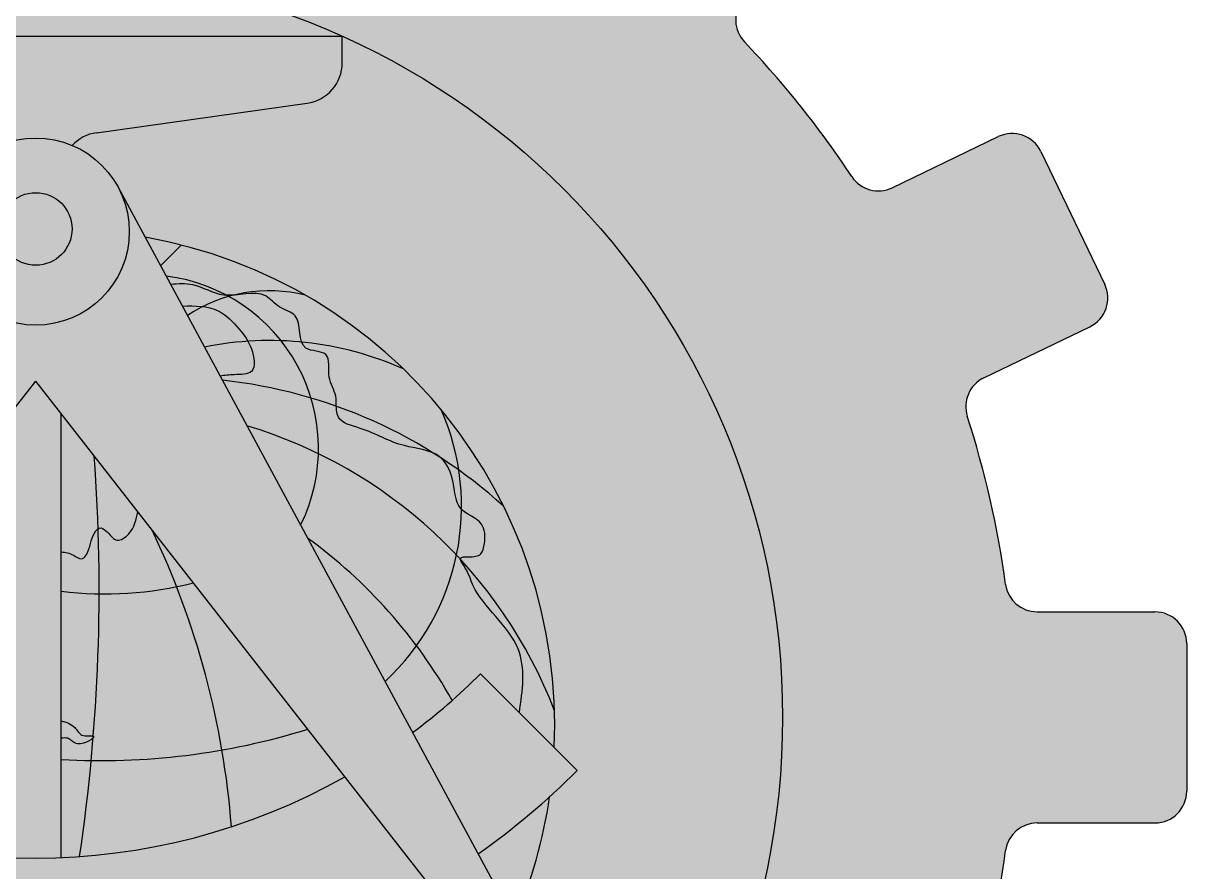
# Model space of a CAD drawing. Header units: millimetres. Extents: x -495 to 480, y 20 to 233.
# Drawn here: x 242.8 to 279.42, y 90.64 to 117.33 of the extents above; entities that cross this region are included whole.
import ezdxf

# ---------------------------------------------------------------- set-up
doc = ezdxf.new("R2010")
doc.units = ezdxf.units.MM

msp = doc.modelspace()

# ---------------------------------------------------------------- hatches: boundary and pattern name
at = {"true_color": 0xffc60a}
h = msp.add_hatch(color=40, dxfattribs=at)
h.dxf.hatch_style = 1
h.paths.add_polyline_path([(273.0285700076561, 106.1734298904035), (276.3685699139137, 107.7818890720743, 0.4142135623731025), (276.8356550426965, 109.1167416790945), (274.8220784684322, 113.2979765191888, 0.4142135623730971), (273.4872258614178, 113.7650616479736), (270.1472259551603, 112.1566024663025, -0.3748444409083598), (268.8796622399809, 112.5053234754376, 0.04409869253188097), (265.4982253024307, 116.7455112794346, -0.3748444409083521), (265.4403069188119, 118.058892250475), (267.751658569183, 120.9572355464301, 0.4142135623731021), (267.5933168885689, 122.3625568307561), (263.964977275476, 125.2560611180292, 0.4142135623730943), (262.5596559911468, 125.0977194374207), (260.2483043407805, 122.1993761414655, -0.3748444409083582), (258.954964519966, 121.963587629968, 0.04409869253188028), (254.0686465714994, 124.3167143333736, -0.3748444409083501), (253.446609264378, 125.4748998551283), (254.2715211176383, 129.0890748297552, 0.4142135623730957), (253.51911413941, 130.2865236758936), (248.9946486465233, 131.3192033997493, 0.4142135623730952), (247.79719980038, 130.5667964215237), (246.972287947119, 126.9526214468969, -0.3748444409083623), (245.9093338339607, 126.179024221225, 0.04409869253188122), (240.4859300710289, 126.179024221225, -0.3748444409083543), (239.422975957865, 126.9526214468969), (238.5980641045992, 130.5667964215237, 0.4142135623730971), (237.4006152584607, 131.3192033997493), (232.8761497655746, 130.2865236758929, 0.4142135623730906), (232.1237427873457, 129.0890748297552), (232.9486546406115, 125.4748998551283, -0.3748444409083646), (232.3266173334902, 124.3167143333736, 0.04409869253188019), (227.4402993850234, 121.963587629968, -0.3748444409083506), (226.1469595642137, 122.1993761414655), (223.8356079138372, 125.0977194374207, 0.4142135623730951), (222.4302866295134, 125.2560611180292), (218.8019470164151, 122.3625568307561, 0.4142135623730968), (218.6436053358065, 120.9572355464301), (220.9549569861775, 118.058892250475, -0.3748444409083684), (220.8970386025533, 116.7455112794346, 0.04409869253188024), (217.5156016650085, 112.5053234754376, -0.37484444090835), (216.2480379498237, 112.1566024663025), (212.9080380435717, 113.7650616479736, 0.414213562373088), (211.5731854365517, 113.2979765191888), (209.5596088622875, 109.1167416790945, 0.4142135623730904), (210.0266939910758, 107.7818890720743), (213.3666938973279, 106.1734298904035, -0.3748444409083591), (213.8843658834097, 104.9649846789521, 0.04409869253188079), (212.6775450128562, 99.67755697143672, -0.3748444409083533), (211.686813942753, 98.81339491431054), (207.9796937244594, 98.81339491431054, 0.4142135623730951), (206.9796937244569, 97.81339491431082), (206.9796937244569, 93.17257436095558, 0.4142135623730909), (207.9796937244594, 92.17257436095586), (211.686813942753, 92.17257436095586, -0.3748444409083516), (212.6775450128562, 91.30841230382968, 0.04409869253188001), (213.8843658834097, 86.0209845963136, -0.3748444409083552), (213.3666938973279, 84.81253938486286), (210.0266939910758, 83.20408020319199, 0.4142135623730858), (209.5596088622875, 81.8692275961722), (211.5731854365517, 77.68799275607755, 0.4142135623730945), (212.9080380435717, 77.22090762729265), (216.2480379498237, 78.82936680896385, -0.3748444409083784), (217.5156016650085, 78.48064579982871, 0.04409869253187951), (220.8970386025533, 74.2404579958317, -0.3748444409083581), (220.9549569861775, 72.92707702479133), (218.6436053358065, 70.02873372883685, 0.4142135623730929), (218.8019470164151, 68.62341244450964), (222.4302866295134, 65.72990815723715, 0.4142135623730919), (223.8356079138372, 65.88824983784598), (226.1469595642137, 68.78659313380079, -0.3748444409083723), (227.4402993850234, 69.02238164529824, 0.04409869253188004), (232.3266173334902, 66.66925494189273, -0.3748444409083554), (232.9486546406115, 65.51106942013796), (232.1237427873457, 61.89689444551145, 0.4142135623730872), (232.8761497655746, 60.69944559937345), (237.4006152584662, 59.66676587551704, 0.4142135623730927), (238.5980641045992, 60.41917285374261), (239.422975957865, 64.03334782836912, -0.3748444409083972), (240.4859300710289, 64.8069450540413, 0.0440986925318814), (245.9093338339607, 64.8069450540413, -0.3748444409083554), (246.972287947119, 64.03334782836946), (247.79719980038, 60.41917285374261, 0.4142135623731005), (248.9946486465233, 59.66676587551704), (253.51911413941, 60.69944559937345, 0.414213562373093), (254.2715211176383, 61.89689444551145), (253.446609264378, 65.51106942013796, -0.3748444409083931), (254.0686465714994, 66.66925494189273, 0.04409869253188033), (258.954964519966, 69.02238164529824, -0.3748444409083548), (260.2483043407805, 68.78659313380079), (262.5596559911468, 65.88824983784598, 0.4142135623730963), (263.964977275476, 65.72990815723715), (267.5933168885689, 68.62341244451027, 0.4142135623730933), (267.751658569183, 70.02873372883685), (265.4403069188119, 72.92707702479133, -0.374844440908386), (265.4982253024307, 74.2404579958317, 0.04409869253188037), (268.8796622399809, 78.48064579982871, -0.3748444409083535), (270.1472259551603, 78.82936680896385), (273.4872258614178, 77.22090762729327, 0.4142135623730968), (274.8220784684322, 77.68799275607755), (276.8356550426965, 81.8692275961722, 0.4142135623730966), (276.3685699139137, 83.20408020319199), (273.0285700076561, 84.81253938486286, -0.3748444409083866), (272.5108980215797, 86.02098459631422, 0.04409869253188067), (273.7177188921285, 91.30841230382968, -0.3748444409083514), (274.7084499622364, 92.17257436095586), (278.4155701805302, 92.17257436095586, 0.4142135623730951), (279.4155701805325, 93.17257436095592), (279.4155701805325, 97.81339491431082, 0.4142135623730906), (278.4155701805302, 98.81339491431076), (274.7084499622364, 98.81339491431076, -0.3748444409083505), (273.7177188921285, 99.67755697143706, 0.04409869253188043), (272.5108980215797, 104.9649846789527, -0.3748444409083558)])
h.paths.add_polyline_path([(266.6978714394926, 95.49298463763317, -1), (219.6973924654968, 95.49298463763317, -1)], flags=16)
h.paths.add_polyline_path([(259.5139635104917, 94.54342855314336), (260.2337386599277, 93.82365340370613, -0.01240107672831388), (259.3681112047182, 92.9999318855469, -0.06554042088867294), (258.2631776126202, 89.0812350825481), (262.2392178815051, 81.72057521682238), (257.5257589722163, 87.74816376869454, -0.244761411704136), (244.0012709686796, 79.53231659972691), (244.0012709686796, 78.37319664622582, 0.373884679484805), (245.1081415002785, 77.09988775578721), (251.734429615125, 76.16862369314877, -0.3738846794848051), (252.8413001467239, 74.8953148027109), (252.8413001467239, 74.06261087267289), (233.55396375826, 74.06261087267289), (233.55396375826, 74.8953148027109, -0.3738846794848023), (234.6608342898644, 76.16862369314877), (241.2871224047054, 77.09988775578721, 0.373884679484805), (242.3939929363044, 78.37319664622582), (242.3939929363044, 79.50196658800176, -0.2463970479116872), (228.5110943591094, 87.28982701171172), (224.1560460234844, 81.72057521682238), (227.8495768122235, 88.55823831904688, -0.5043921289829582), (239.8634427019009, 110.7989538315018), (240.60732496475, 112.1760687364531, -0.170404589608018), (242.0500903430308, 113.4880590620765, 0.1722806011502811), (241.2871224047054, 113.8860815194791), (234.6608342898644, 114.8173455821179, -0.3738846794848075), (233.55396375826, 116.0906544725558), (233.55396375826, 116.9233584025937), (252.8413001467239, 116.9233584025937), (252.8413001467239, 116.0906544725558, -0.3738846794848057), (251.734429615125, 114.8173455821179), (245.1081415002785, 113.8860815194791, 0.1722806011503194), (244.3451735619586, 113.4880590620761, -0.170404589607991), (245.7879389402395, 112.1760687364531), (246.6406971857267, 110.5973967491866, -0.376618025549902)], flags=0)
h.paths.add_polyline_path([(256.5101872858678, 103.2729095969515, -0.08990555218392787), (256.4383208732955, 100.5976400163562, 0.09069525368885768), (252.0926586329589, 103.7888566690453, 0.08146629980500394), (251.8591491959545, 105.5423366197166, -0.08331300852259096)], flags=0)
h.paths.add_polyline_path([(234.6200020948477, 93.02533566121001, -0.09207281056874088), (239.4493182050294, 101.0361262686769, 0.06166825364065819), (242.0033469855116, 99.88583495330276, -0.004237287796734104), (242.3939929363044, 100.8297716467764), (242.3939929363044, 91.08612630835334, 0.02031259002983031), (244.0012709686796, 91.08612630835334), (244.0012709686796, 99.45944904113684, 0.08018331940166838), (247.6310429415697, 99.60288435953349, -0.07439153477511713), (249.3547742205674, 92.0519949986725, -0.1935321791773891)], flags=0)
h.paths.add_polyline_path([(253.9707455243936, 89.30986713086672, -0.09896621561992329), (252.9352888994438, 83.2580601387529, -0.06385531289580205), (247.9853359497193, 81.49105591783443, 0.05949933041753872), (249.3093903641878, 87.5551624400503, -0.1143126187831481), (238.439616257107, 87.24156479192315, 0.02257866428115124), (237.7862437392378, 81.84007102380251, -0.06357691148097885), (232.988338422747, 83.92957467360667, -0.04815150041051414), (233.4421878073665, 88.83048020857466, 0.2237410203185974)], flags=0)
h.paths.add_polyline_path([(242.0562332903438, 110.8597601111443, -1), (244.3390306146403, 110.8597601111443, -1)], flags=0)
edge = h.paths.add_edge_path(flags=0)
edge.add_spline(control_points=[(236.6006276779341, 106.2049125661471), (236.6696575497455, 106.2143359287482), (236.738594733536, 106.2177792753506), (236.8060526080495, 106.2145148267383)], knot_values=[8.231422850634878, 8.231422850634878, 8.231422850634878, 8.231422850634878, 8.426547642917427, 8.426547642917427, 8.426547642917427, 8.426547642917427], degree=3, periodic=0)
edge.add_arc((239.2774291044835, 91.70705876256481), 14.7164528076951, 99.66765478756655, 101.8319910108082)
edge.add_spline(control_points=[(236.2599298135376, 106.1108319234488), (236.0911532808011, 106.0402037940943), (235.5889469833033, 105.7065750938772), (235.4352676769469, 104.8072660860123), (234.3048173229212, 103.9982200578489), (233.7984576941392, 104.7208478779246), (233.5571531806482, 105.1265349111846), (233.4631894936496, 105.226252562085)], knot_values=[3.947955432354773, 3.947955432354773, 3.947955432354773, 3.947955432354773, 4.451048340977218, 5.588863820019581, 6.692188749804358, 7.498522832057865, 7.905027104349085, 7.905027104349085, 7.905027104349085, 7.905027104349085], degree=3, periodic=0)
edge.add_arc((239.2774291044835, 91.70705876256481), 14.7164528076951, 113.271232395663, 122.0554034647662)
edge.add_arc((238.3693453309924, 103.2997267802279), 6.958387592711373, 172.734198834263, 195.9744313856567)
edge.add_arc((242.6443446763531, 88.32835607643123), 17.04972106148394, 130.0234148341328, 145.8343122147249)
edge.add_arc((238.6195870352403, 102.1907150499996), 10.95620326583043, 187.0288226270696, 203.0369953751064, ccw=False)
edge.add_arc((239.2774291044835, 91.70705876256481), 14.7164528076951, 122.05540346476599, 141.5907157304357, ccw=False)
edge.add_arc((238.3693453309924, 103.2997267802279), 6.958387592711373, 159.4326645204934, 172.7341988342631, ccw=False)
edge.add_spline(control_points=[(230.9995380792632, 106.2568878354414), (231.0971919546173, 106.0906077491205), (231.2688776274059, 105.7982700575651), (231.7612237270901, 105.9608526534203), (231.841780508137, 105.8193899193693), (231.8544855739991, 105.7442635946511)], knot_values=[0, 0, 0, 0, 0.5131372152648521, 0.9021486113072581, 1.145700965591374, 1.145700965591374, 1.145700965591374, 1.145700965591374], degree=3, periodic=0)
edge.add_arc((238.3693453309924, 103.2997267802279), 6.958387592711373, 148.2637673983638, 159.4326645204937, ccw=False)
edge.add_arc((237.4021046077204, 91.21792912640011), 16.5021039902603, 91.61564057880389, 107.45792382874811, ccw=False)
edge.add_arc((239.4705800399687, 106.3570400682287), 2.873981443442759, 151.8377568904487, 183.0342364526827)
at = {"true_color": 0xde0000}
h = msp.add_hatch(color=12, dxfattribs=at)
h.dxf.hatch_style = 1
h.paths.add_polyline_path([(252.8413001467239, 116.9233584025937), (252.8413001467239, 116.0906544725558, -0.3738846794848057), (251.734429615125, 114.8173455821179), (245.1081415002785, 113.8860815194791, 0.1722806011503139), (244.3451735619586, 113.4880590620761, -0.1704045896079875), (245.7879389402395, 112.1760687364531), (246.6406971857267, 110.5973967491866, -0.376618025549902), (259.5139635104917, 94.54342855314336), (260.2337386599277, 93.82365340370613, -0.01240107672831389), (259.3681112047182, 92.9999318855469, -0.06554042088867293), (258.2631776126202, 89.0812350825481), (262.2392178815051, 81.72057521682238, 0.1578365059779892), (266.6978714394926, 95.49298463763317, 0.2951328942983553)])
h.paths.add_polyline_path([(233.55396375826, 116.9233584025937), (252.8413001467239, 116.9233584025937, 0.2146346888290315)])
h.paths.add_polyline_path([(239.8634427019009, 110.7989538315018), (240.60732496475, 112.1760687364531, -0.1704045896080179), (242.0500903430308, 113.4880590620765, 0.172280601150281), (241.2871224047054, 113.8860815194791), (234.6608342898644, 114.8173455821179, -0.3738846794848056), (233.55396375826, 116.0906544725558), (233.55396375826, 116.9233584025937, 0.2951328942983553), (219.6973924654968, 95.49298463763317, 0.1578365059779856), (224.1560460234844, 81.72057521682272), (227.8495768122235, 88.55823831904688, -0.5043921289829582)])
h.paths.add_polyline_path([(228.5110943591094, 87.28982701171172), (224.1560460234844, 81.72057521682238, 0.1311854117583273), (233.55396375826, 74.06261087267289), (233.55396375826, 74.8953148027109, -0.3738846794848068), (234.6608342898644, 76.16862369314877), (241.2871224047054, 77.09988775578721, 0.3738846794848057), (242.3939929363044, 78.37319664622582), (242.3939929363044, 79.50196658800176, -0.2463970479116872)])
h.paths.add_polyline_path([(262.2392178815051, 81.72057521682238), (257.5257589722163, 87.74816376869454, -0.2447614117041361), (244.0012709686796, 79.53231659972691), (244.0012709686796, 78.37319664622582, 0.373884679484804), (245.1081415002785, 77.09988775578721), (251.734429615125, 76.16862369314877, -0.3738846794848033), (252.8413001467239, 74.8953148027109), (252.8413001467239, 74.06261087267289, 0.1311854117583242)])
h.paths.add_polyline_path([(252.8413001467239, 74.06261087267289), (233.55396375826, 74.06261087267289, 0.2146346888290342)])
at = {"true_color": 0xffc60a}
h = msp.add_hatch(color=40, dxfattribs=at)
h.dxf.hatch_style = 1
h.paths.add_polyline_path([(242.0562332903438, 110.8597601111443, 1), (244.3390306146403, 110.8597601111443, 1)], flags=0)
h.paths.add_polyline_path([(252.8413001467239, 116.0906544725558), (252.8413001467239, 116.9233584025937), (233.55396375826, 116.9233584025937), (233.55396375826, 116.0906544725558, 0.373884679484805), (234.6608342898644, 114.8173455821179), (241.2871224047054, 113.8860815194791, -0.1722806011502801), (242.0500903430308, 113.4880590620765, -0.2029154491867407), (244.3451735619586, 113.4880590620761, -0.1722806011503149), (245.1081415002785, 113.8860815194791), (251.734429615125, 114.8173455821179, 0.3738846794848061)])
h.paths.add_polyline_path([(243.1976319524947, 106.0710251865895), (262.2392178815051, 81.72057521682238), (245.7879389402395, 112.1760687364531, -0.1244537135187672), (246.1416938074577, 110.7768511282592, -1), (240.2535700975317, 110.7768511282592, -0.1244537135187672), (240.60732496475, 112.1760687364531), (224.1560460234844, 81.72057521682238)])
h.paths.add_polyline_path([(246.1416938074577, 110.7768511282592, 1), (240.2535700975317, 110.7768511282592, 1)])
h.paths.add_polyline_path([(242.0562332903438, 110.8597601111443, -1), (244.3390306146403, 110.8597601111443, -1)], flags=16)
h.paths.add_polyline_path([(244.3390306146403, 110.8597601111443, 1), (242.0562332903438, 110.8597601111443, 1)], flags=16)
h.paths.add_polyline_path([(255.6033606738973, 90.20653376789828), (252.9283421647436, 93.62735725488396, -0.2628333267163583), (233.4669217402459, 93.62735725488396), (230.7919032310866, 90.20653376789828, 0.2772482688996567)], flags=17)
h.paths.add_polyline_path([(244.0012709686796, 105.0433286632881), (243.1976319524947, 106.0710251865895), (242.3939929363044, 105.0433286632884), (242.3939929363044, 91.08612630835334, 0.02031259002983031), (244.0012709686796, 91.08612630835334)], flags=17)
h.paths.add_polyline_path([(244.0012709686796, 86.78047382965143, -0.01668270695070553), (242.3939929363044, 86.78047382965143), (242.3939929363044, 78.37319664622582, -0.3738846794848062), (241.2871224047054, 77.09988775578721), (234.6608342898644, 76.16862369314877, 0.3738846794848036), (233.55396375826, 74.8953148027109), (233.55396375826, 74.06261087267289), (252.8413001467239, 74.06261087267289), (252.8413001467239, 74.8953148027109, 0.3738846794848065), (251.734429615125, 76.16862369314877), (245.1081415002785, 77.09988775578721, -0.3738846794848035), (244.0012709686796, 78.37319664622582)])
h.paths.add_polyline_path([(260.2337386599277, 93.82365340370613), (257.1912453070779, 96.86614675656027, -0.03572102210175547), (255.0569362695906, 95.0168017210721), (257.1202276180244, 91.19712566332662, 0.04234380289497567)], flags=17)
at = {"true_color": 0x88cfef}
h = msp.add_hatch(color=141, dxfattribs=at)
h.dxf.hatch_style = 1
h.paths.add_polyline_path([(247.7758768220748, 110.3533437440923, 0.01861747183162798), (246.6406971857267, 110.5973967491866), (247.124425647922, 109.7018925699476)])
edge = h.paths.add_edge_path()
edge.add_line((247.7758768220748, 110.3533437440923), (247.1244256479285, 109.7018925699473))
edge.add_line((247.124425647922, 109.7018925699476), (247.2998346461125, 109.3771659862706))
edge.add_arc((246.6306184014819, 103.9537695087039), 5.464529232693612, 61.873194443172224, 82.96558559205022, ccw=False)
edge.add_spline(control_points=[(249.2067315184725, 108.772972860238), (249.2813180312481, 108.7698942770183), (249.3574697034859, 108.7729962591681), (249.4341398476951, 108.7791701055898)], knot_values=[18.90551940218118, 18.90551940218118, 18.90551940218118, 18.90551940218118, 19.12270964407724, 19.12270964407724, 19.12270964407724, 19.12270964407724], degree=3, periodic=0)
edge.add_arc((250.5463610907591, 104.2480039040411), 4.66567286032429, 75.93448415300048, 103.79117581967421, ccw=False)
edge.add_arc((243.9322190175222, 95.23718187042117), 15.59718099880484, 60.21416555344087, 75.73347332428504)
edge = h.paths.add_edge_path(flags=17)
edge.add_line((247.299834646116, 109.3771659862704), (247.4419332263969, 109.1141054420829))
edge.add_spline(control_points=[(247.4419332263986, 109.1141054420829), (247.6774196952556, 109.1303046633247), (248.2631371357223, 109.1705964323125), (248.7949479389391, 108.8030896180477), (249.1763501483158, 108.7742268614356), (249.2067315184725, 108.772972860238)], knot_values=[19.12270964407724, 19.12270964407724, 19.12270964407724, 19.12270964407724, 19.81641274035211, 20.84813363110376, 20.93660186601054, 20.93660186601054, 20.93660186601054, 20.93660186601054], degree=3, periodic=0)
edge.add_arc((246.6306184014819, 103.9537695087039), 5.464529232693612, 61.87319444317427, 82.96558559205019)
edge = h.paths.add_edge_path()
edge.add_spline(control_points=[(249.8746129710663, 107.3264574415999), (249.7949192380792, 107.4685646464628), (249.5295164045593, 107.8043127647122), (249.0653260722972, 108.2923622203757), (248.6243217220726, 108.3982711259671), (248.4540657917863, 108.4182321497718)], knot_values=[0.6251631256876822, 0.6251631256876822, 0.6251631256876822, 0.6251631256876822, 1.110943579309429, 1.985243954817361, 2.497662357905214, 2.497662357905214, 2.497662357905214, 2.497662357905214], degree=3, periodic=0)
edge.add_arc((250.5463610907591, 104.2480039040411), 4.66567286032429, 116.6439279357546, 123.5254958934878)
edge.add_line((247.9694726481457, 108.1374960551965), (248.5060557786919, 107.1441444675541))
edge.add_arc((250.5576468872722, 96.97138318985195), 10.37757669641307, 93.77383591056372, 101.40217911392261, ccw=False)
edge = h.paths.add_edge_path()
edge.add_spline(control_points=[(248.9988996702045, 106.2317653146751), (249.1405145961702, 106.250218294293), (249.456377249878, 106.2913764354355), (250.1697426707168, 106.2586429321293), (250.0577428089229, 106.9499197566193), (249.9156685648305, 107.2532484770433), (249.8746129710663, 107.3264574415999)], knot_values=[2.497662357905214, 2.497662357905214, 2.497662357905214, 2.497662357905214, 2.944908588008669, 3.495215265090907, 4.204663791661547, 4.454921926329077, 4.454921926329077, 4.454921926329077, 4.454921926329077], degree=3, periodic=0)
edge.add_arc((250.5576468872722, 96.97138318985195), 10.37757669641308, 93.77383591056346, 101.4021791139226)
edge.add_line((248.5060557786881, 107.1441444675538), (248.9988996702011, 106.2317653146752))
edge = h.paths.add_edge_path()
edge.add_spline(control_points=[(248.4540657917863, 108.4182321497718), (248.246349345811, 108.4425850925199), (248.0277721801174, 108.4383978673061), (247.8091950144285, 108.4342106420922)], knot_values=[0, 0, 0, 0, 0.625163125687682, 0.625163125687682, 0.625163125687682, 0.625163125687682], degree=3, periodic=0)
edge.add_line((247.8091950144285, 108.4342106420922), (247.969472648145, 108.1374960551963))
edge.add_arc((250.5463610907591, 104.2480039040411), 4.665672860324291, 116.6439279357547, 123.5254958934878, ccw=False)
edge = h.paths.add_edge_path()
edge.add_arc((250.5463610907591, 104.2480039040411), 4.665672860324289, 75.93448415300047, 103.7911758196736)
edge.add_spline(control_points=[(249.4341398476951, 108.7791701055898), (249.7913495616201, 108.8079343388755), (250.3651328230412, 108.9565630597603), (250.8299028007002, 108.3464712972687), (251.5508781342828, 108.1954350477675), (251.4733116120585, 107.5532824874969), (251.5636807978311, 107.3000807776769)], knot_values=[15.95889344984208, 15.95889344984208, 15.95889344984208, 15.95889344984208, 16.97079273566419, 17.53465341341388, 18.08550323767134, 18.90551940218118, 18.90551940218118, 18.90551940218118, 18.90551940218118], degree=3, periodic=0)
edge.add_arc((250.5576468872722, 96.97138318985195), 10.37757669641307, 66.07155396457358, 84.43683548237527, ccw=False)
edge.add_arc((243.9322190175222, 95.23718187042117), 15.59718099880484, 46.00095316521796, 60.21416555344084)
edge = h.paths.add_edge_path()
edge.add_arc((250.5576468872722, 96.97138318985195), 10.37757669641308, 66.07155396457358, 84.4368354823756)
edge.add_spline(control_points=[(251.5636807978311, 107.3000807776769), (251.5915954647598, 107.221867818969), (251.7394371237999, 106.9846787996901), (252.5439786486123, 107.0725623451365), (252.3262769820362, 106.1678870225786), (252.6548198438055, 105.7301716147092), (252.654278648376, 105.3886262116872), (252.6571548694468, 105.2827066399511)], knot_values=[13.39115385278527, 13.39115385278527, 13.39115385278527, 13.39115385278527, 13.64445344724895, 14.30531559262847, 15.0213993357673, 15.65781472427621, 15.95889344984207, 15.95889344984207, 15.95889344984207, 15.95889344984207], degree=3, periodic=0)
edge.add_arc((247.4219944414499, 90.54797786951143), 15.63710768157841, 57.97615941258738, 70.440180414233, ccw=False)
edge.add_spline(control_points=[(255.7139161883198, 103.8055481744001), (255.7717948840024, 103.7781870062814), (255.8441383498576, 103.7362744256669), (255.909727451918, 103.6841771228888), (255.9250995492064, 103.671100217934)], knot_values=[9.56912332399479, 9.56912332399479, 9.56912332399479, 9.56912332399479, 9.766089899461916, 9.828414350329407, 9.828414350329407, 9.828414350329407, 9.828414350329407], degree=3, periodic=0)
edge.add_arc((247.4219944414499, 90.54797786951143), 15.63710768157841, 54.465435300661625, 57.05884787857798, ccw=False)
edge.add_arc((249.0952733329119, 102.1334981477864), 7.501946905981952, 8.736012781482694, 23.92935262194455)
edge.add_arc((243.9322190175222, 95.23718187042117), 15.59718099880483, 39.58647533567999, 46.00095316521799)
edge = h.paths.add_edge_path(flags=17)
edge.add_spline(control_points=[(252.6571548694468, 105.2827066399511), (252.6606324955234, 105.1546397578584), (252.6853053578463, 104.773635016493), (253.7281405926125, 104.5440644160089), (254.5537984675273, 104.0109164304719), (255.4393587046552, 103.9353405510275), (255.7139161883198, 103.8055481744001)], knot_values=[9.828414350329409, 9.828414350329409, 9.828414350329409, 9.828414350329409, 10.19244729547599, 10.96011436325335, 12.45680924310916, 13.39115385278527, 13.39115385278527, 13.39115385278527, 13.39115385278527], degree=3, periodic=0)
edge.add_arc((247.4219944414499, 90.54797786951143), 15.63710768157841, 57.97615941260461, 70.4401804142332)
h.paths.add_polyline_path([(255.95240000466, 105.17636212565, -0.06639073813991296), (256.5101872858678, 103.2729095969515, -0.02897172889491738), (257.9202083787409, 102.137052067744, 0.0582317767803899)])
edge = h.paths.add_edge_path()
edge.add_arc((247.4219944414499, 90.54797786951143), 15.63710768157841, 54.46543530066167, 57.05884787857644)
edge.add_spline(control_points=[(255.9250995492064, 103.671100217934), (256.1103462705356, 103.5135124976942), (256.4088054947364, 102.9589021459339), (256.3686445779374, 102.2802252745714), (256.591491432162, 102.0463854159452), (256.5966520609466, 102.0411696105307)], knot_values=[7.796698920789925, 7.796698920789925, 7.796698920789925, 7.796698920789925, 8.547761053710932, 9.546012413954227, 9.569123323994791, 9.569123323994791, 9.569123323994791, 9.569123323994791], degree=3, periodic=0)
edge.add_arc((249.0952733329119, 102.1334981477864), 7.501946905981955, 359.2948271782118, 368.7360127814828)
edge = h.paths.add_edge_path()
edge.add_arc((249.0952733329119, 102.1334981477864), 7.501946905981952, -0.7051728217879258, 8.736012781482827, ccw=False)
edge.add_spline(control_points=[(256.5966520609466, 102.0411696105307), (256.7700175633657, 101.8659505114148), (257.3237945482939, 101.7032509755979), (257.3550706690489, 101.0627269168437), (257.2351362653678, 100.5674237632887), (256.8943621010382, 100.5364718690683), (256.5608350848147, 100.5491679958536), (256.5550450767664, 100.4823872728988), (256.5567813028367, 100.4706596549696)], knot_values=[5.351701292384123, 5.351701292384123, 5.351701292384123, 5.351701292384123, 6.128086244506895, 6.753504636345461, 7.094004204785346, 7.489652785975214, 7.749078195515329, 7.796698920789925, 7.796698920789925, 7.796698920789925, 7.796698920789925], degree=3, periodic=0)
edge.add_arc((245.5413097117728, 90.31303339343911), 14.98392424041662, 21.080391779831984, 42.67988371845382, ccw=False)
edge.add_arc((243.9322190175222, 95.23718187042117), 15.59718099880483, 1.709269397285387, 26.2557894137285)
edge.add_arc((247.4219944414499, 90.54797786951143), 15.63710768157841, 47.82746094073838, 54.46543530066165)
edge = h.paths.add_edge_path()
edge.add_spline(control_points=[(256.5567813028367, 100.4706596549696), (256.5642474035745, 100.4202286781229), (256.8139916484048, 100.0833730162139), (257.0415959141134, 99.13952262054191), (258.7404083490976, 97.89682954259847), (258.517061837121, 96.34425810985651), (258.4159566654764, 95.64143539815937)], knot_values=[0, 0, 0, 0, 0.2047781321185029, 0.9103746848232426, 3.341188188748712, 5.351701292384123, 5.351701292384123, 5.351701292384123, 5.351701292384123], degree=3, periodic=0)
edge.add_line((258.4159566654764, 95.64143539815937), (259.513963510491, 94.54342855314356))
edge.add_arc((243.9322190175222, 95.23718187042117), 15.59718099880483, 357.4506767909214, 361.7092693972853)
edge.add_arc((245.5413097117728, 90.31303339343911), 14.98392424041662, 21.08039177983197, 42.67988371845406)
at = {"true_color": 0xffcd9a}
h = msp.add_hatch(color=31, dxfattribs=at)
h.dxf.hatch_style = 1
edge = h.paths.add_edge_path()
edge.add_spline(control_points=[(249.2067315184725, 108.772972860238), (249.1763501483158, 108.7742268614356), (248.7949479389391, 108.8030896180477), (248.2631371357223, 109.1705964323125), (247.6774196952556, 109.1303046633247), (247.4419332263986, 109.1141054420829)], knot_values=[19.12270964407724, 19.12270964407724, 19.12270964407724, 19.12270964407724, 19.21117787898402, 20.24289876973567, 20.93660186601054, 20.93660186601054, 20.93660186601054, 20.93660186601054], degree=3, periodic=0)
edge.add_line((247.4419332263986, 109.1141054420829), (247.8091950144302, 108.4342106420924))
edge.add_spline(control_points=[(247.8091950144285, 108.4342106420922), (248.0277721801174, 108.4383978673061), (248.246349345811, 108.4425850925199), (248.4540657917863, 108.4182321497718)], knot_values=[0, 0, 0, 0, 0.625163125687682, 0.625163125687682, 0.625163125687682, 0.625163125687682], degree=3, periodic=0)
edge.add_arc((250.5463610907591, 104.2480039040411), 4.665672860324289, 105.8319450223371, 116.6439279357547, ccw=False)
edge.add_arc((246.6306184014819, 103.9537695087039), 5.464529232693613, 61.07654041270356, 61.87319444317293)
edge = h.paths.add_edge_path()
edge.add_arc((250.5463610907591, 104.2480039040411), 4.665672860324289, 105.8319450223371, 116.6439279357547)
edge.add_spline(control_points=[(248.4540657917863, 108.4182321497718), (248.6243217220726, 108.3982711259671), (249.0653260722972, 108.2923622203757), (249.5295164045593, 107.8043127647122), (249.7949192380792, 107.4685646464628), (249.8746129710663, 107.3264574415999)], knot_values=[0.625163125687682, 0.625163125687682, 0.625163125687682, 0.625163125687682, 1.137581528775536, 2.011881904283467, 2.497662357905214, 2.497662357905214, 2.497662357905214, 2.497662357905214], degree=3, periodic=0)
edge.add_arc((250.5576468872722, 96.97138318985195), 10.37757669641308, 88.01364112432992, 93.77383591056412, ccw=False)
edge.add_arc((246.6306184014819, 103.9537695087039), 5.464529232693612, 38.32878343053343, 61.0765404127043)
edge = h.paths.add_edge_path()
edge.add_spline(control_points=[(251.5636807978311, 107.3000807776769), (251.4733116120585, 107.5532824874969), (251.5508781342828, 108.1954350477675), (250.8299028007002, 108.3464712972687), (250.3651328230412, 108.9565630597603), (249.7913495616201, 108.8079343388755), (249.4341398476951, 108.7791701055898)], knot_values=[15.95889344984207, 15.95889344984207, 15.95889344984207, 15.95889344984207, 16.77890961435191, 17.32975943860937, 17.89362011635906, 18.90551940218117, 18.90551940218117, 18.90551940218117, 18.90551940218117], degree=3, periodic=0)
edge.add_arc((250.5463610907591, 104.2480039040411), 4.66567286032429, 103.7911758196728, 105.8319450223364)
edge.add_arc((246.6306184014819, 103.9537695087039), 5.464529232693612, 38.328783430533406, 61.076540412704276, ccw=False)
edge.add_arc((250.5576468872722, 96.97138318985195), 10.37757669641307, 84.43683548237487, 88.01364112432918, ccw=False)
edge = h.paths.add_edge_path()
edge.add_spline(control_points=[(252.6571548694468, 105.2827066399511), (252.654278648376, 105.3886262116872), (252.6548198438055, 105.7301716147092), (252.3262769820362, 106.1678870225786), (252.5439786486123, 107.0725623451365), (251.7394371237999, 106.9846787996901), (251.5915954647598, 107.221867818969), (251.5636807978311, 107.3000807776769)], knot_values=[13.39115385278527, 13.39115385278527, 13.39115385278527, 13.39115385278527, 13.69223257835113, 14.32864796686005, 15.04473170999887, 15.7055938553784, 15.95889344984207, 15.95889344984207, 15.95889344984207, 15.95889344984207], degree=3, periodic=0)
edge.add_arc((250.5576468872722, 96.97138318985195), 10.37757669641308, 84.4368354823756, 88.01364112432957)
edge.add_arc((246.6306184014819, 103.9537695087039), 5.464529232693612, 16.900180549722393, 38.32878343053329, ccw=False)
edge.add_arc((247.4219944414499, 90.54797786951143), 15.63710768157841, 70.440180414233, 73.51537607713823, ccw=False)
edge = h.paths.add_edge_path()
edge.add_arc((250.5576468872722, 96.97138318985195), 10.37757669641308, 88.01364112432957, 93.77383591056346)
edge.add_spline(control_points=[(249.8746129710663, 107.3264574415999), (249.9156685648305, 107.2532484770433), (250.0577428089229, 106.9499197566193), (250.1697426707168, 106.2586429321293), (249.456377249878, 106.2913764354355), (249.1405145961702, 106.250218294293), (248.9988996702045, 106.2317653146751)], knot_values=[2.497662357905214, 2.497662357905214, 2.497662357905214, 2.497662357905214, 2.747920492572745, 3.457369019143384, 4.007675696225622, 4.454921926329077, 4.454921926329077, 4.454921926329077, 4.454921926329077], degree=3, periodic=0)
edge.add_line((248.9988996702045, 106.2317653146751), (249.0712260351503, 106.0978708529254))
edge.add_arc((247.4219944414499, 90.54797786951143), 15.63710768157841, 73.51537607713789, 83.9458062122797, ccw=False)
edge.add_arc((246.6306184014819, 103.9537695087039), 5.464529232693613, 16.90018054972238, 38.32878343053343)
h.paths.add_polyline_path([(251.8591491959545, 105.5423366197166, 0.04554278538803069), (249.071226035151, 106.0978708529257), (249.8448817027269, 104.6656378177658, -0.04032068598588658), (252.0926586329589, 103.7888566690453, 0.08146629980500365)])
edge = h.paths.add_edge_path()
edge.add_spline(control_points=[(255.7139161883198, 103.8055481744001), (255.4393587046552, 103.9353405510275), (254.5537984675273, 104.0109164304719), (253.7281405926125, 104.5440644160089), (252.6853053578463, 104.773635016493), (252.6606324955234, 105.1546397578584), (252.6571548694468, 105.2827066399511)], knot_values=[9.828414350329409, 9.828414350329409, 9.828414350329409, 9.828414350329409, 10.76275896000552, 12.25945383986133, 13.02712090763869, 13.39115385278527, 13.39115385278527, 13.39115385278527, 13.39115385278527], degree=3, periodic=0)
edge.add_arc((247.4219944414499, 90.54797786951143), 15.63710768157841, 70.44018041423321, 73.51537607713797)
edge.add_arc((246.6306184014819, 103.9537695087039), 5.464529232693613, -1.729379448859504, 16.90018054972211, ccw=False)
edge.add_arc((245.5413097117728, 90.31303339343911), 14.98392424041662, 43.34392142099199, 64.07302993854819, ccw=False)
edge.add_arc((249.0952733329119, 102.1334981477864), 7.501946905981952, 348.1864266533451, 359.2948271782116)
edge.add_spline(control_points=[(256.5966520609466, 102.0411696105307), (256.591491432162, 102.0463854159452), (256.3686445779374, 102.2802252745714), (256.4088054947364, 102.9589021459339), (256.1103462705356, 103.5135124976942), (255.9250995492064, 103.671100217934)], knot_values=[7.796698920789925, 7.796698920789925, 7.796698920789925, 7.796698920789925, 7.819809830830491, 8.818061191073784, 9.569123323994791, 9.569123323994791, 9.569123323994791, 9.569123323994791], degree=3, periodic=0)
edge.add_arc((247.4219944414499, 90.54797786951143), 15.63710768157841, 57.05884787857715, 57.97615941260484)
h.paths.add_polyline_path([(252.0926586329589, 103.7888566690453, 0.04032068598588642), (249.8448817027269, 104.6656378177658), (251.5332068135747, 101.5401194519265, 0.1072338829832249)])
h.paths.add_polyline_path([(252.0926586329589, 103.7888566690453, -0.1072338829832249), (251.5332068135747, 101.5401194519265), (251.7511996610845, 101.1365593531362, -0.07515584706852689), (255.1815907729609, 97.74761768895347, 0.1049429722644966), (256.4383208732955, 100.5976400163562, 0.09069525368885759)])
edge = h.paths.add_edge_path()
edge.add_spline(control_points=[(256.5567813028367, 100.4706596549696), (256.5550450767664, 100.4823872728988), (256.5608350848147, 100.5491679958536), (256.8943621010382, 100.5364718690683), (257.2351362653678, 100.5674237632887), (257.3550706690489, 101.0627269168437), (257.3237945482939, 101.7032509755979), (256.7700175633657, 101.8659505114148), (256.5966520609466, 102.0411696105307)], knot_values=[5.351701292384123, 5.351701292384123, 5.351701292384123, 5.351701292384123, 5.399322017658719, 5.658747427198834, 6.054396008388702, 6.394895576828587, 7.020313968667153, 7.796698920789925, 7.796698920789925, 7.796698920789925, 7.796698920789925], degree=3, periodic=0)
edge.add_arc((249.0952733329119, 102.1334981477864), 7.501946905981952, 348.18642665334505, 359.2948271782121, ccw=False)
edge.add_arc((245.5413097117728, 90.31303339343911), 14.98392424041662, 42.6798837184524, 43.34392142099068, ccw=False)
edge = h.paths.add_edge_path()
edge.add_spline(control_points=[(258.4159566654764, 95.64143539815937), (258.517061837121, 96.34425810985651), (258.7404083490976, 97.89682954259847), (257.0415959141134, 99.13952262054191), (256.8139916484048, 100.0833730162139), (256.5642474035745, 100.4202286781229), (256.5567813028367, 100.4706596549696)], knot_values=[0, 0, 0, 0, 2.010513103635411, 4.44132660756088, 5.14692316026562, 5.351701292384123, 5.351701292384123, 5.351701292384123, 5.351701292384123], degree=3, periodic=0)
edge.add_arc((245.5413097117728, 90.31303339343911), 14.98392424041662, 42.67988371845364, 43.34392142099166)
edge.add_arc((249.0952733329119, 102.1334981477864), 7.501946905981952, 324.2229822045357, 348.18642665334517, ccw=False)
edge.add_arc((242.2570226500301, 88.09561642626788), 16.13088929783894, 29.463377857656212, 36.75218710806291, ccw=False)
edge.add_arc((243.1976319524947, 110.8597601111443), 19.78995779265869, 311.4646527554489, 314.9999999999999)
edge.add_line((257.1912453070779, 96.86614675656027), (258.4159566654774, 95.64143539815935))
h.paths.add_polyline_path([(255.1815907729609, 97.74761768895347, -0.05007738403223863), (254.1881456636041, 96.6251536774876), (255.0569362695906, 95.0168017210721, 0.02028275876953415), (256.3017082923002, 96.02987094379908, 0.03181415694524026)])
h.paths.add_polyline_path([(251.7511996610845, 101.1365593531362), (254.1881456636041, 96.6251536774876, 0.05007738403223869), (255.1815907729609, 97.74761768895347, 0.07515584706852693)])
at = {"true_color": 0x88cfef}
h = msp.add_hatch(color=141, dxfattribs=at)
h.dxf.hatch_style = 1
edge = h.paths.add_edge_path()
edge.add_spline(control_points=[(244.0012709686796, 94.83479406484638), (244.0730647083509, 94.84451000957971), (244.2712201464745, 94.87132665535181), (244.4538388072873, 94.53389281816924), (244.9264119119443, 94.75789075806135), (245.0038467673851, 94.84054631891301)], knot_values=[0.4543400985467569, 0.4543400985467569, 0.4543400985467569, 0.4543400985467569, 0.5252020018515877, 0.6499236070815699, 0.7923841289907865, 0.7923841289907865, 0.7923841289907865, 0.7923841289907865], degree=3, periodic=0)
edge.add_arc((188.3050390373387, 99.47594831022484), 56.88797543971723, 355.3261872080106, 355.3927415280865)
edge.add_spline(control_points=[(245.0091929603881, 94.90641031378543), (244.9821474866926, 94.91850851946508), (244.8314105565264, 94.91933752655227), (244.5994998907995, 94.9032762390505), (244.4180703086681, 95.2602305165767), (244.1554555271366, 95.33842703834345), (244.0012709686796, 95.3843372346817)], knot_values=[0, 0, 0, 3.552713678800501e-15, 0.04919480352631622, 0.1255078354360879, 0.2406076259713905, 0.4042761113702085, 0.4042761113702085, 0.4042761113702085, 0.4042761113702085], degree=3, periodic=0)
edge.add_line((244.0012709686796, 95.3843372346817), (244.0012709686796, 94.83479406484643))
edge = h.paths.add_edge_path()
edge.add_line((245.0343127199933, 103.7222710803844), (244.001270968679, 105.0433286632882))
edge.add_line((244.0012709686796, 105.0433286632881), (244.0012709686796, 100.6991524868029))
edge.add_spline(control_points=[(244.0012709686796, 100.6991524868032), (244.129107839944, 100.6834906665402), (244.346944055608, 100.6568026568711), (244.6761851458601, 100.3714314435917), (244.8675975208802, 100.73699312841), (244.9269002661582, 101.036286743816), (245.0468545014102, 101.3493652933334), (245.1595844251472, 101.425927380764)], knot_values=[0, 0, 0, 0, 0.3937805081556097, 0.6710087226865427, 1.052807947711128, 1.243668209924149, 1.711587503625365, 1.711587503625365, 1.711587503625365, 1.711587503625365], degree=3, periodic=0)
edge.add_arc((188.305039037338, 99.47594831021557), 56.88797543971711, 1.964342380460752, 4.280744169864692)
edge = h.paths.add_edge_path()
edge.add_arc((188.305039037338, 99.47594831021614), 56.8879754397171, 1.9643423804599252, 4.280744169863908, ccw=False)
edge.add_spline(control_points=[(245.1595844251472, 101.425927380764), (245.1889471296804, 101.4458694678071), (245.2820653441174, 101.4758338260013), (245.505663073292, 101.2872342153658), (245.7371119733734, 100.951182048305), (246.2816958760371, 101.3389196174489), (246.3603664417028, 101.7185116971828), (246.4108255980472, 101.9619813600425)], knot_values=[1.711587503625365, 1.711587503625365, 1.711587503625365, 1.711587503625365, 1.833466198386843, 2.074987900128322, 2.467345004432636, 2.887033694805884, 3.637692302684079, 3.637692302684079, 3.637692302684079, 3.637692302684079], degree=3, periodic=0)
edge.add_line((246.4108255980472, 101.9619813600428), (245.0343127199905, 103.7222710803842))
at = {"true_color": 0xffcd9a}
h = msp.add_hatch(color=31, dxfattribs=at)
h.dxf.hatch_style = 1
h.paths.add_polyline_path([(246.8472513346925, 101.4038785263146, -0.01876836550281467), (247.6310429415697, 99.60288435953349, 0.01192959672533941), (248.161383570015, 99.72336140083875)])
edge = h.paths.add_edge_path()
edge.add_line((246.8472513346925, 101.4038785263146), (246.4108255980481, 101.961981360043))
edge.add_spline(control_points=[(246.4108255980472, 101.9619813600425), (246.3603664417028, 101.7185116971828), (246.2816958760371, 101.3389196174489), (245.7371119733734, 100.951182048305), (245.505663073292, 101.2872342153658), (245.2820653441174, 101.4758338260013), (245.1889471296804, 101.4458694678071), (245.1595844251472, 101.425927380764)], knot_values=[1.711587503625366, 1.711587503625366, 1.711587503625366, 1.711587503625366, 2.462246111503561, 2.881934801876808, 3.274291906181122, 3.515813607922601, 3.637692302684079, 3.637692302684079, 3.637692302684079, 3.637692302684079], degree=3, periodic=0)
edge.add_arc((188.305039037338, 99.47594831021614), 56.8879754397171, -0.09849182463267425, 1.9643423804602094, ccw=False)
edge.add_arc((245.371821644845, 110.7755092642637), 11.39875555178627, 269.10076739458, 281.4316578203384)
edge.add_arc((223.2578398216352, 90.06673054015629), 26.17233768681108, 21.368203344052, 25.66909092006453)
edge = h.paths.add_edge_path()
edge.add_spline(control_points=[(245.1595844251472, 101.425927380764), (245.0468545014102, 101.3493652933334), (244.9269002661582, 101.036286743816), (244.8675975208802, 100.73699312841), (244.6761851458601, 100.3714314435917), (244.346944055608, 100.6568026568711), (244.129107839944, 100.6834906665402), (244.0012709686796, 100.6991524868032)], knot_values=[0, 0, 0, 0, 0.467919293701216, 0.6587795559142373, 1.040578780938823, 1.317806995469756, 1.711587503625365, 1.711587503625365, 1.711587503625365, 1.711587503625365], degree=3, periodic=0)
edge.add_line((244.0012709686796, 100.6991524868032), (244.0012709686796, 99.45944904113709))
edge.add_arc((245.371821644845, 110.7755092642637), 11.39875555178627, 263.0942268552768, 269.1007673945812)
edge.add_arc((188.305039037338, 99.4759483102158), 56.88797543971711, 359.9015081753675, 361.9643423804604)
edge = h.paths.add_edge_path()
edge.add_arc((245.371821644845, 110.7755092642637), 11.39875555178627, 263.09422685527534, 269.10076739457975, ccw=False)
edge.add_line((244.0012709686796, 99.45944904113684), (244.0012709686796, 95.38433723468172))
edge.add_spline(control_points=[(244.0012709686796, 95.3843372346817), (244.1554555271346, 95.3384270383438), (244.4180703086695, 95.2602305165775), (244.5994998908016, 94.90327623904913), (244.8314105565257, 94.91933752655363), (244.9821474866981, 94.91850851946525), (245.0091929603884, 94.90641031378543)], knot_values=[0, 0, 0, 0, 0.4694181178404103, 0.7995362032197612, 1.018409859432576, 1.159505636195101, 1.159505636195101, 1.159505636195101, 1.159505636195101], degree=3, periodic=0)
edge.add_spline(control_points=[(245.0038467673892, 94.84054631891188), (245.0310592018074, 94.86959343233774), (245.0367162789345, 94.89409835458194), (245.0091929603884, 94.90641031378543)], knot_values=[1.159505636195101, 1.159505636195101, 1.159505636195101, 1.159505636195101, 1.303094321426272, 1.303094321426272, 1.303094321426272, 1.303094321426272], degree=3, periodic=0)
edge.add_arc((188.305039037338, 99.47594831021614), 56.88797543971708, 355.3927415280949, 359.9015081753672)
edge = h.paths.add_edge_path()
edge.add_arc((245.371821644845, 110.7755092642637), 11.39875555178627, 269.1007673945792, 281.43165782033753, ccw=False)
edge.add_arc((188.305039037338, 99.47594831021614), 56.88797543971709, 355.39274152809475, 359.90150817536704, ccw=False)
edge.add_spline(control_points=[(245.0091929603884, 94.90641031378543), (245.0367162789345, 94.89409835458194), (245.0310592018074, 94.86959343233774), (245.0038467673892, 94.84054631891188)], knot_values=[1.159505636195101, 1.159505636195101, 1.159505636195101, 1.159505636195101, 1.303094321426272, 1.303094321426272, 1.303094321426272, 1.303094321426272], degree=3, periodic=0)
edge.add_arc((188.305039037338, 99.47594831021614), 56.8879754397171, 354.614246511476, 355.32618720801827, ccw=False)
edge.add_arc((245.238869916872, 116.1381126103968), 22.00371767677098, 269.2266223382363, 279.9937429133637)
edge.add_arc((223.2578398216352, 90.06673054015629), 26.17233768681109, 9.681727237867344, 21.368203344052)
h.paths.add_polyline_path([(248.161383570015, 99.72336140083875, -0.01192959672533933), (247.6310429415697, 99.60288435953349, -0.05103611337843522), (249.0574089220547, 94.4682637077181, 0.031614604657185), (251.759069075111, 95.12262797320714)])
h.paths.add_polyline_path([(252.9283421647436, 93.62735725488396), (251.759069075111, 95.12262797320714, -0.03161460465718509), (249.0574089220547, 94.4682637077181, -0.02326708430928273), (249.3547742205674, 92.0519949986725, 0.04945630751856086)])
h.paths.add_polyline_path([(249.0574089220547, 94.4682637077181, -0.04701502123805235), (244.9418730502, 94.13639939391713, -0.01336502027523358), (244.5756686809025, 91.11783912532444, 0.06174995209662798), (249.3547742205674, 92.0519949986725, 0.02326708430928268)])
h.paths.add_polyline_path([(244.9418730502, 94.13639939391713, -0.01069458369238782), (244.0012709686796, 94.16922687528323), (244.0012709686796, 91.08612630835334, 0.007267611155410015), (244.5756686809025, 91.11783912532478, 0.01336502027523348)])
edge = h.paths.add_edge_path()
edge.add_spline(control_points=[(245.0038467673892, 94.84054631891188), (244.9264119119422, 94.75789075805936), (244.4538388072838, 94.53389281816867), (244.2712201464711, 94.87132665535164), (244.0730647083482, 94.84451000957988), (244.0012709686796, 94.83479406484638)], knot_values=[1.303094321426272, 1.303094321426272, 1.303094321426272, 1.303094321426272, 1.711685809878798, 2.069400253425676, 2.272639509869186, 2.272639509869186, 2.272639509869186, 2.272639509869186], degree=3, periodic=0)
edge.add_line((244.0012709686796, 94.83479406484638), (244.0012709686796, 94.16922687528314))
edge.add_arc((245.238869916872, 116.1381126103968), 22.00371767677097, 266.7756977392746, 269.2266223382358)
edge.add_arc((188.305039037338, 99.47594831021557), 56.8879754397171, 354.6142465114768, 355.3261872080188)
at = {"true_color": 0x88cfef}
h = msp.add_hatch(color=141, dxfattribs=at)
h.dxf.hatch_style = 1
h.paths.add_polyline_path([(259.3681112047182, 92.9999318855469, -0.02992701123124288), (257.1202276180244, 91.19712566332662), (258.2631776126202, 89.0812350825481, 0.06554042088867311)])
h.paths.add_polyline_path([(255.6033606738973, 90.20653376789828, -0.01933512057370811), (253.9707455243936, 89.30986713086672, -0.04564853900566804), (253.7899329050464, 86.46182721519186, 0.04471999734865404), (256.9699628108724, 88.45891793962441)])
h.paths.add_polyline_path([(257.5257589722163, 87.74816376869454), (256.9699628108724, 88.45891793962441, -0.04471999734865399), (253.7899329050464, 86.46182721519186, -0.05307788859266988), (252.9352888994438, 83.2580601387529, 0.0262537582480845), (254.8137937374432, 84.3408835646241, 0.06380878157494885)])
h.paths.add_polyline_path([(252.6453591079614, 82.55480008331874, 0.01214421157098479), (252.9352888994438, 83.2580601387529, -0.06385531289580208), (247.9853359497193, 81.49105591783443, -0.01398162325884156), (247.467353842477, 80.12235067677805, 0.08407554462434517)])
h.paths.add_polyline_path([(254.8137937374432, 84.3408835646241, -0.02625375824808458), (252.9352888994438, 83.2580601387529, -0.01214421157098462), (252.6453591079614, 82.55480008331874, 0.0410655941840515)])
edge = h.paths.add_edge_path()
edge.add_arc((244.2378587229533, 105.2022689415459), 21.03440698662745, 296.5732572329362, 297.0081115544571, ccw=False)
edge.add_spline(control_points=[(253.6474259594779, 86.38987085675915), (253.6031191606261, 86.32051379908243), (253.53229922834, 86.25131684893368), (253.4457582135225, 86.27130018182946), (253.4247578505338, 86.28013476755915)], knot_values=[2.656837322068538, 2.656837322068538, 2.656837322068538, 2.656837322068538, 2.873104237000125, 2.942632655156383, 2.942632655156383, 2.942632655156383, 2.942632655156383], degree=3, periodic=0)
edge.add_arc((244.2378587229533, 105.2022689415456), 21.03440698662744, 282.7239336038707, 295.8970705131007, ccw=False)
edge.add_arc((223.2578398216352, 90.06673054015629), 26.17233768681113, 340.87308394994227, 348.1324982354951, ccw=False)
edge.add_arc((243.570520566784, 101.6751036216635), 20.66122882540739, 282.3378816106223, 296.9525990353371)
edge.add_arc((238.3151904552441, 88.87402690399749), 15.66162064495708, 338.9868959661736, 351.1400476631318)
edge = h.paths.add_edge_path()
edge.add_spline(control_points=[(253.4247578505338, 86.28013476755915), (253.3697073418014, 86.3032938167144), (253.1689308373011, 86.48856555739125), (253.2605174054271, 86.99113085578271), (253.177283915478, 87.80059761608736), (253.093342806629, 88.46019701932873), (253.0412256330803, 88.8697276658305)], knot_values=[0, 0, 0, 0, 0.1822623157530172, 0.6691933613091003, 1.422753251852396, 2.656837322068538, 2.656837322068538, 2.656837322068538, 2.656837322068538], degree=3, periodic=0)
edge.add_arc((243.1976319524947, 110.8597601111443), 24.0926931556943, 284.69519620622833, 294.1151455753995, ccw=False)
edge.add_arc((223.2578398216352, 90.06673054015629), 26.17233768681113, 348.1324982354953, 354.4932685711264, ccw=False)
edge.add_arc((244.2378587229533, 105.2022689415459), 21.03440698662744, 282.7239336038706, 295.897070513075)
edge = h.paths.add_edge_path()
edge.add_arc((243.1976319524947, 110.8597601111443), 24.0926931556943, 271.91152007797257, 284.69519620622833, ccw=False)
edge.add_line((244.0012709686796, 86.78047382965143), (244.0012709686796, 86.58444556738685))
edge.add_spline(control_points=[(244.0012709686796, 86.58444556738674), (244.3850533915619, 86.56375659545158), (244.9504061996495, 86.53327951343151), (245.1740571327269, 85.45815034501571), (245.9677329921426, 86.26574866345258), (246.5879691669417, 86.12720967273013), (247.3635430197795, 85.64315028516141), (246.1900926594558, 85.26312337674868), (245.9599748201082, 84.5113526025962), (245.0265013506138, 84.30210750215586), (244.4096983866294, 84.24125185687136), (244.0012709686796, 84.20095517296686)], knot_values=[0, 0, 0, 0, 1.01228365559956, 1.491202757479803, 2.501349052701807, 2.950135603779489, 3.511963092859417, 4.471946754257631, 5.163035538497349, 5.808838449984385, 7.074647325661477, 7.074647325661477, 7.074647325661477, 7.074647325661477], degree=3, periodic=0)
edge.add_line((244.0012709686796, 84.20095517296686), (244.0012709686796, 84.16919252572876))
edge.add_arc((244.2378587229533, 105.2022689415459), 21.03440698662745, 269.3555432465432, 282.7239336038706)
edge.add_arc((223.2578398216352, 90.06673054015629), 26.17233768681113, 348.1324982354952, 354.4932685711263)
edge = h.paths.add_edge_path()
edge.add_arc((244.2378587229533, 105.2022689415459), 21.03440698662745, 269.35554324654316, 282.7239336038707, ccw=False)
edge.add_line((244.0012709686796, 84.16919252572875), (244.0012709686796, 81.36522388018922))
edge.add_spline(control_points=[(244.0012709686796, 81.36522388018908), (244.2194635434262, 81.56791808442698), (244.6079478235512, 81.92880805564629), (245.216800756374, 82.0337778969362), (246.0509019123449, 82.19491731604175), (245.7198128343229, 81.4845170688174), (245.518463110969, 81.19995922438999), (245.4361626366731, 81.0982779130433)], knot_values=[0, 0, 0, 0, 0.8509592149385957, 1.515103245024684, 2.042262459325038, 2.663655797593751, 3.073012399037567, 3.073012399037567, 3.073012399037567, 3.073012399037567], degree=3, periodic=0)
edge.add_arc((243.570520566784, 101.6751036216635), 20.66122882540739, 275.1806798375871, 282.3378816106224)
edge.add_arc((223.2578398216352, 90.06673054015629), 26.17233768681112, 340.8730839499426, 348.1324982354953)
edge = h.paths.add_edge_path()
edge.add_arc((243.570520566784, 101.6751036216635), 20.66122882540739, 275.18067983758715, 282.3378816106224, ccw=False)
edge.add_spline(control_points=[(245.4361626366731, 81.0982779130433), (245.3364647306455, 80.97510227024678), (245.1229601785069, 80.75450652689277), (244.6689823463894, 80.26889439242801), (244.244954963714, 80.4685407027686), (244.0012709686796, 80.58327529889799)], knot_values=[3.073012399037567, 3.073012399037567, 3.073012399037567, 3.073012399037567, 3.568902566546085, 4.099674770131629, 4.816865972556855, 4.816865972556855, 4.816865972556855, 4.816865972556855], degree=3, periodic=0)
edge.add_line((244.0012709686796, 80.58327529889799), (244.0012709686796, 79.5323165997268))
edge.add_arc((242.8745559617214, 96.62662238918658), 17.13139740740581, 273.7710085218843, 285.5507865236859)
edge.add_arc((223.2578398216352, 90.06673054015629), 26.17233768681113, 337.6689407133213, 340.8730839499424)

# ---------------------------------------------------------------- linework, layer by layer
for p, q in [((233.55396375826, 116.9233584025937), (252.8413001467239, 116.9233584025937)), ((252.8413001467239, 116.0906544725558), (252.8413001467239, 116.9233584025937)), ((245.1081415002785, 113.8860815194791), (251.734429615125, 114.8173455821179)), ((270.1472259551603, 112.1566024663032), (273.4872258614178, 113.7650616479736)), ((274.8220784684322, 113.2979765191888), (276.8356550426965, 109.1167416790945)), ((245.7879389402395, 112.1760687364531), (262.2392178815051, 81.72057521682238)), ((273.0285700076561, 106.1734298904035), (276.3685699139137, 107.7818890720743)), ((224.1560460234844, 81.72057521682238), (243.1976319524947, 106.0710251865895)), ((262.2392178815051, 81.72057521682238), (243.1976319524947, 106.0710251865895)), ((244.0012709686796, 91.08612630835334), (244.0012709686796, 105.0433286632881)), ((274.7084499622364, 98.81339491431076), (278.4155701805302, 98.81339491431076)), ((279.4155701805325, 97.81339491431082), (279.4155701805325, 93.17257436095592)), ((257.1912453070779, 96.86614675656027), (260.2337386599277, 93.82365340370613)), ((274.7084499622364, 92.17257436095586), (278.4155701805302, 92.17257436095586))]:
    msp.add_line(p, q)
at = {"color": 1}
msp.add_line((247.7758768220748, 110.3533437440923), (247.124425647922, 109.7018925699476), dxfattribs=at)
for centre, radius in [((243.1976319524947, 95.49298463763317), 23.50023948699977), ((243.1976319524947, 110.7768511282592), 2.944061854961966), ((243.1976319524947, 110.8597601111443), 1.141398662151699)]:
    msp.add_circle(centre, radius)
for centre, radius, start, end in [((266.2221384012805, 117.4354024486167), 0.9999999999999108, 141.4285714285735, 223.6214945834142), ((243.1976319524947, 95.49298463763317), 30.80562209110071, 33.52136255945763, 43.62149458341417), ((251.5554777208285, 116.0906544725558), 1.28582242589762, 277.9999999999745, 0), ((245.2870933945806, 112.6127726290411), 1.28582242589762, 97.99999999997442, 137.0999833358818), ((273.9211096005308, 112.8640927800712), 0.9999999999999108, 25.71428571429222, 115.7142857142828), ((269.7133422160417, 113.0575713342051), 0.9999999999999108, 213.5213625594576, 295.7142857142828), ((275.9346861747958, 108.6828579399772), 0.9999999999999108, 295.7142857142828, 25.71428571429222), ((273.4624537467795, 105.2724610225016), 0.9999999999999108, 115.7142857142828, 197.9072088691296), ((243.1976319524947, 95.49298463763317), 30.80562209110071, 7.807076845158838, 17.90720886912962), ((274.7084499622364, 99.81339491431048), 0.9999999999999108, 187.8070768451589, 270), ((278.4155701805302, 97.81339491431082), 0.9999999999999108, 0, 90), ((243.1976319524947, 110.8597601111443), 19.78995779265875, 306.8168241452309, 314.9999999999916), ((243.1976319524947, 110.8597601111443), 24.0926931556943, 305.3013090301002, 314.9999999999916), ((243.1976319524947, 110.8597601111443), 19.78995779265875, 240.5476610030121, 299.4523389969878), ((278.4155701805302, 93.17257436095592), 0.9999999999999108, 270, 0), ((274.7084499622364, 91.17257436095586), 0.9999999999999108, 90, 172.1929231548408), ((243.1976319524947, 95.49298463763317), 30.80562209110071, 342.0927911308704, 352.1929231548411)]:
    msp.add_arc(centre, radius, start, end)
for centre, radius, start, end in [((243.9322190175222, 95.23718187042117), 15.59718099880483, 357.4506767909188, 79.99979069801182), ((246.6306184014819, 103.9537695087039), 5.464529232693609, 333.7879816635342, 82.9655855920646), ((250.5463610907591, 104.2480039040411), 4.665672860324276, 75.93448415301776, 123.5254958934824), ((250.5576468872722, 96.97138318985195), 10.37757669641307, 66.07155396455256, 101.4021791139122), ((247.4219944414499, 90.54797786951143), 15.63710768157839, 47.82746094075483, 83.94580621229123), ((249.0952733329119, 102.1334981477864), 7.501946905981956, 312.7556704818187, 23.92935262195137), ((245.5413097117728, 90.31303339343911), 14.98392424041665, 21.08039177983953, 73.30884757556454), ((188.305039037338, 99.47594831021614), 56.88797543971711, 351.5513918494898, 4.280744169859539), ((223.2578398216352, 90.06673054015629), 26.1723376868111, 4.35026624398453, 25.66909092006706), ((242.2570226500301, 88.09561642626788), 16.13088929783891, 29.46337785765905, 53.94431774011132), ((245.371821644845, 110.7755092642637), 11.39875555178626, 263.0942268553017, 284.1655903064466), ((245.238869916872, 116.1381126103968), 22.00371767677089, 266.7756977392565, 287.2368641014727), ((243.9322190175222, 95.23718187042117), 15.59718099880483, 336.7537765575859, 351.753082381364)]:
    msp.add_arc(centre, radius, start, end, dxfattribs=at)
for points in [[(258.4159566654764, 95.64143539815937), (258.3731043319946, 97.65149176985715), (256.9656530473728, 99.633393677694), (256.6671029338748, 100.2727170113192), (256.5602073069711, 100.5013619503876), (256.8161075772247, 100.5439834801204), (257.1999581844083, 100.6398819220184), (257.3172457578302, 100.9595435888308), (257.2212829042318, 101.5775559637714), (256.5815324303917, 102.0570483670806), (256.3043070367125, 103.0160331737002), (255.8778065862799, 103.7086334194909), (254.7967660671594, 104.0421246392494), (253.4028128507103, 104.5870925224553), (252.7204121300241, 104.9387201427487), (252.6353590444122, 105.5983711922785), (252.4339858195858, 106.2020874924176), (252.3258991629235, 106.9099668619708), (251.6968110489846, 107.1124191282004), (251.3555646780061, 108.1300426503104), (250.876698874913, 108.4022981764564), (250.4336777802949, 108.7511121292072), (249.1164372123427, 108.7800213663692), (248.1354863781536, 109.0996828393624), (247.4419332263931, 109.1141054420829)], [(247.8091950144237, 108.4342106420922), (248.9369630331003, 108.2851099021222), (249.5961768139463, 107.7107943636252), (249.9849441017459, 107.0858041241925), (249.9849441017459, 106.3763555976218), (249.4440507120582, 106.2750058081119), (248.9988996702045, 106.2317653146751)], [(244.0012709686796, 100.6991524868032), (244.3820285486527, 100.598719654043), (244.633278112074, 100.481548241945), (244.8677777853133, 100.7828463525871), (244.9180278594432, 100.9669728573125), (245.2530272773309, 101.4523974726808), (245.4540267666325, 101.3184872874257), (245.7555264041783, 101.0674054962538), (246.1240256024238, 101.268270967955), (246.4108255980472, 101.9619813600425)], [(244.0012709686796, 95.3843372346817), (244.4223992509146, 95.17696235853093), (244.6506640791355, 94.93848150292216), (244.8685531049256, 94.91774386025155), (245.0091929603884, 94.90641031378543), (244.5157802619728, 94.6585255557918), (244.2045102251245, 94.83479406484638), (244.0012709686796, 94.83479406484638)]]:
    msp.add_spline(points, degree=3, dxfattribs=at)

doc.saveas('drawing.dxf')
